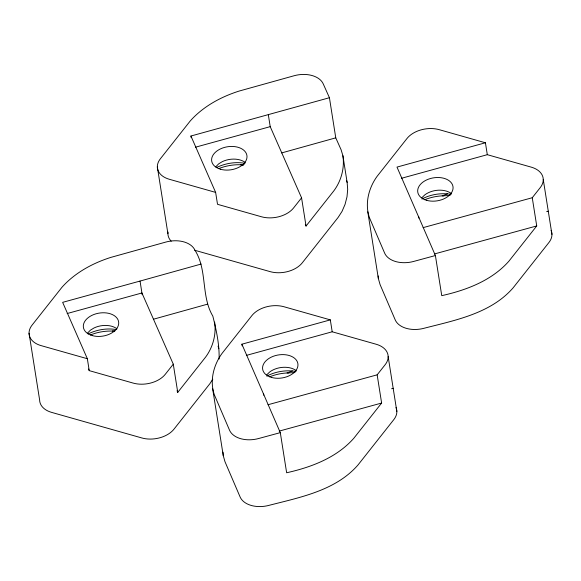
<?xml version="1.0" encoding="UTF-8"?>
<svg xmlns="http://www.w3.org/2000/svg" width="581" height="581" viewBox="0 0 581 581"><rect width="100%" height="100%" fill="white"/><g stroke="black" fill="none" stroke-linecap="round" stroke-linejoin="round"><path stroke-width="0.87" d="M219.095 359.036C219.531 344.62 216.314 330.023 212.82 316.1C200.823 295.94 207.577 270.201 194.955 250.222A23.77 15.534 -9 0 0 165.781 242.081L110.702 257.434C92.444 263.258 74.818 272.852 61.956 287.283L32.086 325.106A23.77 15.534 -9 0 0 41.069 345.608L87.346 358.724L89.234 370.634L133.165 383.09A23.77 15.534 -9 0 0 165.316 374.251L173.283 364.164L141.924 292.977L140.043 281.066L201.142 264.05M87.404 333.233L90.375 330.197L94.006 327.974A17.829 11.649 -9 0 1 116.955 328.773M215.689 166.907L218.659 163.864L222.291 161.649A17.829 11.649 -9 0 1 245.24 162.448M212.777 379.226L209.843 383.75L174.009 429.127A23.77 15.534 -9 0 1 141.858 437.965L51.644 412.394A23.77 15.534 -9 0 1 39.631 400.011L29.05 333.225M268.328 114.74L270.216 126.651L301.568 197.838L293.601 207.925A23.77 15.534 -9 0 1 261.45 216.764L217.519 204.309L215.631 192.398L190.931 136.019L329.427 97.724L335.767 137.85L341.105 149.775L342.906 155.744L347.126 182.405L347.692 189.377L346.988 196.872L345.056 204.381L342.035 211.39L338.127 217.425L302.294 262.801A23.77 15.534 -9 0 1 270.143 271.639L194.679 250.251M305.308 224.404L306.034 226.053L333.908 190.764C341.258 180.829 344.715 168.018 342.906 155.744M177.023 390.73L177.75 392.378L205.616 357.09C212.973 347.155 216.43 334.344 214.614 322.07M268.023 404.732L377.156 374.832L385.123 364.745A23.77 15.534 -9 0 0 376.139 344.242L332.201 331.787L246.388 355.383M423.128 227.629L532.254 197.729L540.221 187.641A23.77 15.534 -9 0 0 531.237 167.139L487.306 154.684L401.486 178.28M377.156 374.832L381.623 403.047L353.756 438.335C336.595 457.712 311.322 467.262 286.644 472.76L280.303 432.642L241.899 344.192L330.32 319.877L332.201 331.787M532.254 197.729L536.728 225.944L508.862 261.232C491.7 280.608 466.427 290.159 441.749 295.656L435.401 255.538L396.997 167.088L485.418 142.773L487.306 154.684M421.951 197.627L424.726 194.933A17.829 11.649 -9 0 1 451.306 193.509M266.853 374.73L269.628 372.036A17.829 11.649 -9 0 1 296.208 370.613M216.364 167.618C225.152 163.312 235.349 161.598 245.022 163.305M88.08 333.944C96.867 329.638 107.057 327.924 116.737 329.63M421.9 199.014C430.753 194.323 441.291 192.718 451.154 194.337M266.802 376.11C275.648 371.426 286.186 369.821 296.049 371.441M447.537 193.822L442.192 195.862L450.108 195.47M292.439 370.925L287.094 372.966L295.003 372.574M281.647 152.926L335.767 137.85M153.362 319.252L207.475 304.175M195.427 147.211L270.216 126.651M140.043 281.066L62.646 302.345L87.346 358.724M67.142 313.537L141.924 292.977L142.207 294.741M546.67 211.666L548.37 211.194M391.572 388.769L393.272 388.297M434.341 253.984L536.728 225.944M279.236 431.087L381.623 403.047M435.401 255.538L413.636 261.443A23.77 15.534 -9 0 1 384.629 253.091L369.509 217.839C364.563 203.909 368.615 188.004 377.12 176.319L406.99 138.496A23.77 15.534 -9 0 1 439.142 129.657L485.418 142.773M280.303 432.642L258.53 438.546A23.77 15.534 -9 0 1 229.531 430.187L214.411 394.935C209.465 381.013 213.517 365.108 222.022 353.422L251.893 315.599A23.77 15.534 -9 0 1 284.044 306.761L330.32 319.877M244.158 164.51L240.716 164.75A36.124 23.603 -9 0 0 218.732 168.621M115.009 330.894L112.431 331.083A36.124 23.603 -9 0 0 90.447 334.946M242.495 164.982L240.716 164.75L243.359 165.353M114.21 331.308L112.431 331.083L114.188 331.482M215.631 192.398L169.354 179.282A23.77 15.534 -9 0 1 160.371 158.78L190.241 120.957C203.103 106.526 220.736 96.933 238.987 91.108L294.066 75.755A23.77 15.534 -9 0 1 323.239 83.896L329.427 97.724M88.508 368.979L89.234 370.634M346.61 180.698L347.126 182.405M218.071 346.174L218.841 348.731M367.78 211.782L378.354 278.56L380.09 284.617L395.211 319.87A23.77 15.534 -9 0 0 424.21 328.229C455.417 320.189 490.749 313.486 513.081 287.893L548.914 242.517A23.77 15.534 -9 0 0 551.078 230.439M212.675 388.878L223.257 455.664L224.985 461.721L240.106 496.973A23.77 15.534 -9 0 0 269.105 505.325C300.312 497.292 335.644 490.589 357.983 464.996L393.809 419.62A23.77 15.534 -9 0 0 395.981 407.542M543.257 179.522L551.95 234.404M418.625 216.437L418.894 218.136M388.159 356.625L396.852 411.508M301.568 197.838L306.034 226.053M263.52 393.54L263.789 395.24M241.899 344.192L242.168 345.891M190.931 136.019L191.2 137.726M157.335 166.9L167.916 233.685M173.283 364.164L177.75 392.378M378.173 275.91L378.354 278.56M223.01 452.134L223.257 455.664M171.199 241.188A23.77 15.534 -9 0 1 168.018 232.044M424.776 199.697A36.124 23.603 -9 0 1 443.884 195.797M269.678 376.8A36.124 23.603 -9 0 1 288.786 372.9M220.613 169.274A17.829 11.649 -9 0 0 247.005 156.558A17.829 11.649 -9 0 0 220.286 148.983A17.829 11.649 -9 0 0 220.613 169.274M426.686 200.343A17.829 11.649 -9 0 0 453.078 187.627A17.829 11.649 -9 0 0 426.36 180.052A17.829 11.649 -9 0 0 426.686 200.343M271.581 377.447A17.829 11.649 -9 0 0 297.973 364.723A17.829 11.649 -9 0 0 271.254 357.155A17.829 11.649 -9 0 0 271.581 377.447M92.328 335.607A17.829 11.649 -9 0 0 118.72 322.883A17.829 11.649 -9 0 0 92.001 315.316A17.829 11.649 -9 0 0 92.328 335.607"/></g></svg>
